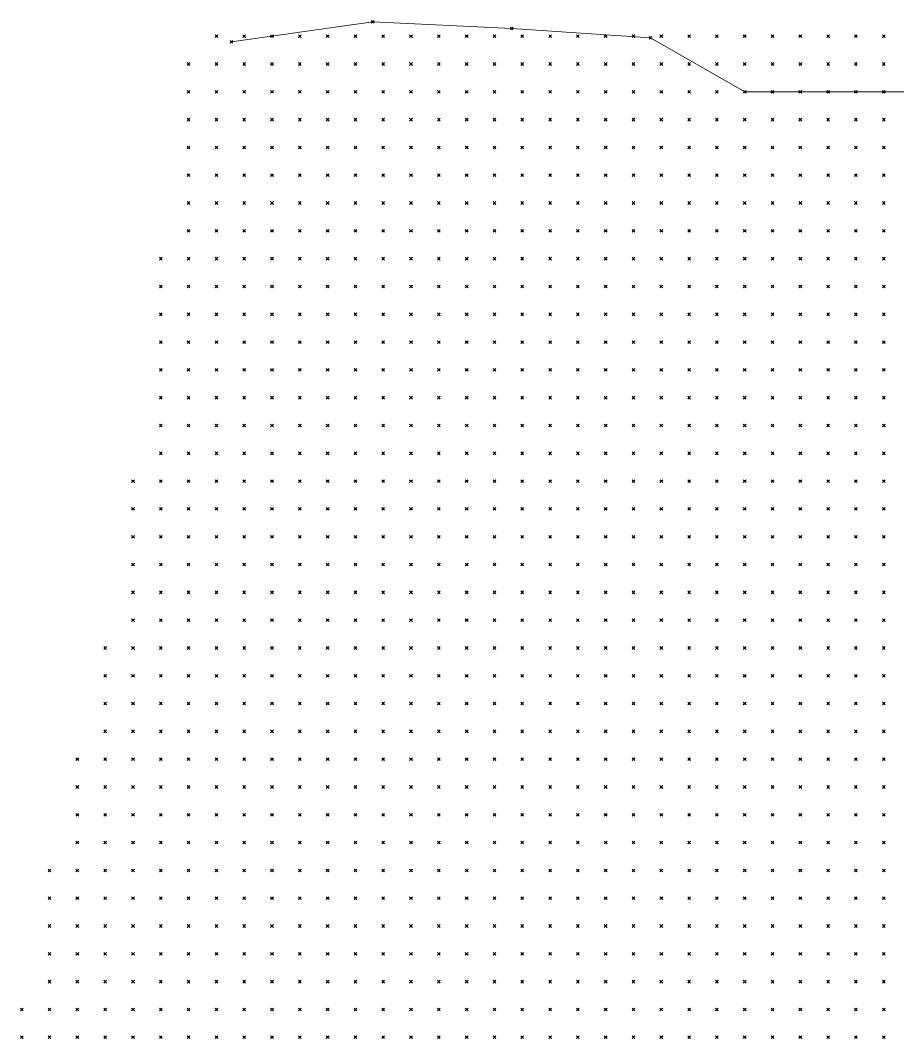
# Model space of a CAD drawing. Header units: metres. Extents: x 441556 to 446409, y 432338 to 461058.
# Drawn here: x 442382.8 to 442477.4, y 455363.3 to 455473.1 of the extents above; entities that cross this region are included whole.
import ezdxf

# ---------------------------------------------------------------- set-up
doc = ezdxf.new("R2010")
doc.units = ezdxf.units.M
doc.header["$MEASUREMENT"] = 0
doc.header["$PDMODE"] = 35
doc.header["$PDSIZE"] = 0.15
for name, color, linetype, lineweight in [('DTM-BRE-RevN_GRP_TALUZ SUS', 2, 'Continuous', 0), ('DTM-BRE-RevN_YP_RevL', 1, 'Continuous', 0), ('DTM-NOK-RevN_LIDAR_co_lidar', 91, 'Continuous', 0), ('DTM-NOK-RevN_RTK', 32, 'Continuous', 0)]:
    doc.layers.add(name, color=color, linetype=linetype, lineweight=lineweight)

msp = doc.modelspace()

# ---------------------------------------------------------------- linework, layer by layer
at = {"layer": 'DTM-BRE-RevN_GRP_TALUZ SUS'}
for p, q in [((442405.53, 455470.788, 467.391), (442420.775, 455472.947, 455.2)), ((442420.775, 455472.947, 455.2), (442435.769, 455472.226, 442.536)), ((442435.769, 455472.226, 442.536), (442450.738, 455471.218, 432.121)), ((442450.738, 455471.218, 432.121), (442460.9, 455465.388, 424.63)), ((442460.9, 455465.388, 424.63), (442484.894, 455465.388, 404.162))]:
    msp.add_line(p, q, dxfattribs=at)
at = {"layer": 'DTM-BRE-RevN_YP_RevL'}
for p, q in [((442460.9, 455465.388, 424.63), (442463.899, 455465.388, 422.1)), ((442463.899, 455465.388, 422.1), (442466.898, 455465.388, 419.592))]:
    msp.add_line(p, q, dxfattribs=at)
at = {"layer": 'DTM-NOK-RevN_LIDAR_co_lidar'}
for p in [(442403.912, 455471.387, 468.682), (442406.911, 455471.387, 465.397), (442409.911, 455471.387, 463.216), (442412.91, 455471.387, 460.814), (442415.909, 455471.387, 458.653), (442418.909, 455471.387, 456.32), (442421.908, 455471.387, 454.28), (442424.907, 455471.387, 451.815), (442427.907, 455471.387, 449.414), (442430.906, 455471.387, 446.894), (442433.905, 455471.387, 444.491), (442436.905, 455471.387, 442.141), (442439.904, 455471.387, 439.834), (442442.903, 455471.387, 437.747), (442445.903, 455471.387, 435.567), (442448.902, 455471.387, 433.218), (442451.901, 455471.387, 430.938), (442454.901, 455471.387, 428.437), (442457.9, 455471.387, 426.005), (442460.9, 455471.387, 423.294), (442463.899, 455471.387, 420.606), (442466.898, 455471.387, 417.957), (442469.898, 455471.387, 415.372), (442472.897, 455471.387, 412.655), (442475.896, 455471.387, 410.226), (442400.913, 455468.387, 470.286), (442403.912, 455468.387, 468.232), (442406.911, 455468.387, 465.618), (442409.911, 455468.387, 463.287), (442412.91, 455468.387, 461.272), (442415.909, 455468.387, 458.885), (442418.909, 455468.387, 456.536), (442421.908, 455468.387, 454.313), (442424.907, 455468.387, 452.048), (442427.907, 455468.387, 449.768), (442430.906, 455468.387, 447.324), (442433.905, 455468.387, 444.881), (442436.905, 455468.387, 442.681), (442439.904, 455468.387, 440.656), (442442.903, 455468.387, 438.431), (442445.903, 455468.387, 436.035), (442448.902, 455468.387, 433.827), (442451.901, 455468.387, 431.589), (442454.901, 455468.387, 429.054), (442457.9, 455468.387, 426.61), (442460.9, 455468.387, 424.087), (442463.899, 455468.387, 421.514), (442466.898, 455468.387, 418.954), (442469.898, 455468.387, 416.294), (442472.897, 455468.387, 413.727), (442475.896, 455468.387, 411.399), (442400.913, 455465.388, 469.809), (442403.912, 455465.388, 467.565), (442406.911, 455465.388, 465.269), (442409.911, 455465.388, 462.852), (442412.91, 455465.388, 460.827), (442415.909, 455465.388, 458.62), (442418.909, 455465.388, 456.262), (442421.908, 455465.388, 454.153), (442424.907, 455465.388, 451.971), (442427.907, 455465.388, 449.766), (442430.906, 455465.388, 447.557), (442433.905, 455465.388, 445.162), (442436.905, 455465.388, 442.994), (442439.904, 455465.388, 441), (442442.903, 455465.388, 438.762), (442445.903, 455465.388, 436.338), (442448.902, 455465.388, 433.989), (442451.901, 455465.388, 431.735), (442454.901, 455465.388, 429.444), (442457.9, 455465.388, 427.041), (442460.9, 455465.388, 424.63), (442463.899, 455465.388, 422.1), (442466.898, 455465.388, 419.592), (442469.898, 455465.388, 416.918), (442472.897, 455465.388, 414.507), (442475.896, 455465.388, 412.048), (442400.913, 455462.389, 469.019), (442403.912, 455462.389, 466.805), (442406.911, 455462.389, 464.546), (442409.911, 455462.389, 462.244), (442412.91, 455462.389, 460.004), (442415.909, 455462.389, 458.088), (442418.909, 455462.389, 455.669), (442421.908, 455462.389, 453.681), (442424.907, 455462.389, 451.436), (442427.907, 455462.389, 449.431), (442430.906, 455462.389, 447.237), (442433.905, 455462.389, 444.937), (442436.905, 455462.389, 442.76), (442439.904, 455462.389, 440.781), (442442.903, 455462.389, 438.763), (442445.903, 455462.389, 436.239), (442448.902, 455462.389, 433.637), (442451.901, 455462.389, 431.575), (442454.901, 455462.389, 429.388), (442457.9, 455462.389, 427.058), (442460.9, 455462.389, 424.709), (442463.899, 455462.389, 422.297), (442466.898, 455462.389, 419.943), (442469.898, 455462.389, 417.324), (442472.897, 455462.389, 414.831), (442475.896, 455462.389, 412.393), (442400.913, 455459.389, 468.233), (442403.912, 455459.389, 466.102), (442406.911, 455459.389, 463.702), (442409.911, 455459.389, 461.645), (442412.91, 455459.389, 459.388), (442415.909, 455459.389, 457.339), (442418.909, 455459.389, 455.133), (442421.908, 455459.389, 453.099), (442424.907, 455459.389, 451.029), (442427.907, 455459.389, 448.911), (442430.906, 455459.389, 446.728), (442433.905, 455459.389, 444.701), (442436.905, 455459.389, 442.514), (442439.904, 455459.389, 440.339), (442442.903, 455459.389, 438.376), (442445.903, 455459.389, 435.918), (442448.902, 455459.389, 433.109), (442451.901, 455459.389, 430.962), (442454.901, 455459.389, 428.998), (442457.9, 455459.389, 426.753), (442460.9, 455459.389, 424.43), (442463.899, 455459.389, 422.171), (442466.898, 455459.389, 419.861), (442469.898, 455459.389, 417.418), (442472.897, 455459.389, 414.74), (442475.896, 455459.389, 412.442), (442400.913, 455456.39, 467.128), (442403.912, 455456.39, 465.06), (442406.911, 455456.39, 462.762), (442409.911, 455456.39, 460.812), (442412.91, 455456.39, 458.582), (442415.909, 455456.39, 456.679), (442418.909, 455456.39, 454.617), (442421.908, 455456.39, 452.542), (442424.907, 455456.39, 450.477), (442427.907, 455456.39, 448.349), (442430.906, 455456.39, 446.227), (442433.905, 455456.39, 444.18), (442436.905, 455456.39, 441.966), (442439.904, 455456.39, 439.685), (442442.903, 455456.39, 437.573), (442445.903, 455456.39, 435.451), (442448.902, 455456.39, 432.978), (442451.901, 455456.39, 430.471), (442454.901, 455456.39, 428.5), (442457.9, 455456.39, 426.414), (442460.9, 455456.39, 424.111), (442463.899, 455456.39, 421.909), (442466.898, 455456.39, 419.481), (442469.898, 455456.39, 417.055), (442472.897, 455456.39, 414.608), (442475.896, 455456.39, 412.121), (442400.913, 455453.391, 466.251), (442403.912, 455453.391, 464.025), (442406.911, 455453.391, 461.795), (442409.911, 455453.391, 459.79), (442412.91, 455453.391, 457.766), (442415.909, 455453.391, 455.944), (442418.909, 455453.391, 453.57), (442421.908, 455453.391, 451.615), (442424.907, 455453.391, 449.683), (442427.907, 455453.391, 447.644), (442430.906, 455453.391, 445.467), (442433.905, 455453.391, 443.486), (442436.905, 455453.391, 441.299), (442439.904, 455453.391, 439.081), (442442.903, 455453.391, 436.962), (442445.903, 455453.391, 434.615), (442448.902, 455453.391, 432.228), (442451.901, 455453.391, 430.172), (442454.901, 455453.391, 428.233), (442457.9, 455453.391, 425.993), (442460.9, 455453.391, 423.716), (442463.899, 455453.391, 421.448), (442466.898, 455453.391, 419.146), (442469.898, 455453.391, 416.88), (442472.897, 455453.391, 414.523), (442475.896, 455453.391, 411.933), (442400.913, 455450.391, 465.888), (442403.912, 455450.391, 463.375), (442406.911, 455450.391, 461.034), (442409.911, 455450.391, 458.94), (442412.91, 455450.391, 456.903), (442415.909, 455450.391, 454.826), (442418.909, 455450.391, 452.619), (442421.908, 455450.391, 450.708), (442424.907, 455450.391, 449.014), (442427.907, 455450.391, 446.828), (442430.906, 455450.391, 444.651), (442433.905, 455450.391, 442.658), (442436.905, 455450.391, 440.789), (442439.904, 455450.391, 438.52), (442442.903, 455450.391, 436.264), (442445.903, 455450.391, 433.695), (442448.902, 455450.391, 430.863), (442451.901, 455450.391, 429.311), (442454.901, 455450.391, 427.868), (442457.9, 455450.391, 425.669), (442460.9, 455450.391, 423.233), (442463.899, 455450.391, 420.552), (442466.898, 455450.391, 418.182), (442469.898, 455450.391, 416.263), (442472.897, 455450.391, 414.211), (442475.896, 455450.391, 411.791), (442397.913, 455447.392, 467.169), (442400.913, 455447.392, 464.902), (442403.912, 455447.392, 462.848), (442406.911, 455447.392, 460.397), (442409.911, 455447.392, 458.296), (442412.91, 455447.392, 456.046), (442415.909, 455447.392, 454.104), (442418.909, 455447.392, 451.866), (442421.908, 455447.392, 449.674), (442424.907, 455447.392, 447.687), (442427.907, 455447.392, 445.611), (442430.906, 455447.392, 443.416), (442433.905, 455447.392, 441.661), (442436.905, 455447.392, 439.783), (442439.904, 455447.392, 437.538), (442442.903, 455447.392, 435.668), (442445.903, 455447.392, 433.312), (442448.902, 455447.392, 430.56), (442451.901, 455447.392, 428.996), (442454.901, 455447.392, 427.126), (442457.9, 455447.392, 424.923), (442460.9, 455447.392, 422.525), (442463.899, 455447.392, 420.067), (442466.898, 455447.392, 417.767), (442469.898, 455447.392, 415.765), (442472.897, 455447.392, 413.655), (442475.896, 455447.392, 411.401), (442397.913, 455444.393, 466.332), (442400.913, 455444.393, 464.313), (442403.912, 455444.393, 461.972), (442406.911, 455444.393, 459.696), (442409.911, 455444.393, 457.375), (442412.91, 455444.393, 455.341), (442415.909, 455444.393, 453.056), (442418.909, 455444.393, 451.089), (442421.908, 455444.393, 449.243), (442424.907, 455444.393, 446.914), (442427.907, 455444.393, 444.651), (442430.906, 455444.393, 442.272), (442433.905, 455444.393, 440.159), (442436.905, 455444.393, 438.147), (442439.904, 455444.393, 436.233), (442442.903, 455444.393, 434.552), (442445.903, 455444.393, 432.69), (442448.902, 455444.393, 430.513), (442451.901, 455444.393, 428.62), (442454.901, 455444.393, 426.78), (442457.9, 455444.393, 424.185), (442460.9, 455444.393, 422.134), (442463.899, 455444.393, 419.838), (442466.898, 455444.393, 417.543), (442469.898, 455444.393, 415.218), (442472.897, 455444.393, 412.963), (442475.896, 455444.393, 410.718), (442397.913, 455441.393, 464.927), (442400.913, 455441.393, 463.015), (442403.912, 455441.393, 460.802), (442406.911, 455441.393, 458.475), (442409.911, 455441.393, 456.212), (442412.91, 455441.393, 454.161), (442415.909, 455441.393, 452.059), (442418.909, 455441.393, 450.045), (442421.908, 455441.393, 448.162), (442424.907, 455441.393, 446.148), (442427.907, 455441.393, 443.946), (442430.906, 455441.393, 441.711), (442433.905, 455441.393, 439.678), (442436.905, 455441.393, 437.604), (442439.904, 455441.393, 435.403), (442442.903, 455441.393, 433.278), (442445.903, 455441.393, 431.18), (442448.902, 455441.393, 428.823), (442451.901, 455441.393, 426.549), (442454.901, 455441.393, 424.899), (442457.9, 455441.393, 423.112), (442460.9, 455441.393, 421.19), (442463.899, 455441.393, 418.975), (442466.898, 455441.393, 416.976), (442469.898, 455441.393, 414.651), (442472.897, 455441.393, 412.447), (442475.896, 455441.393, 409.95), (442397.913, 455438.394, 464.014), (442400.913, 455438.394, 461.621), (442403.912, 455438.394, 459.573), (442406.911, 455438.394, 457.545), (442409.911, 455438.394, 455.245), (442412.91, 455438.394, 453.073), (442415.909, 455438.394, 450.649), (442418.909, 455438.394, 448.542), (442421.908, 455438.394, 446.577), (442424.907, 455438.394, 444.507), (442427.907, 455438.394, 442.609), (442430.906, 455438.394, 440.698), (442433.905, 455438.394, 438.753), (442436.905, 455438.394, 436.877), (442439.904, 455438.394, 434.948), (442442.903, 455438.394, 432.614), (442445.903, 455438.394, 430.453), (442448.902, 455438.394, 428.268), (442451.901, 455438.394, 425.466), (442454.901, 455438.394, 423.572), (442457.9, 455438.394, 421.831), (442460.9, 455438.394, 420.022), (442463.899, 455438.394, 418.074), (442466.898, 455438.394, 415.898), (442469.898, 455438.394, 413.94), (442472.897, 455438.394, 411.686), (442475.896, 455438.394, 409.363), (442397.913, 455435.395, 462.831), (442400.913, 455435.395, 460.76), (442403.912, 455435.395, 458.659), (442406.911, 455435.395, 456.971), (442409.911, 455435.395, 454.422), (442412.91, 455435.395, 452.133), (442415.909, 455435.395, 450.109), (442418.909, 455435.395, 447.459), (442421.908, 455435.395, 445.408), (442424.907, 455435.395, 443.138), (442427.907, 455435.395, 441.102), (442430.906, 455435.395, 439.317), (442433.905, 455435.395, 437.401), (442436.905, 455435.395, 435.739), (442439.904, 455435.395, 433.716), (442442.903, 455435.395, 431.367), (442445.903, 455435.395, 429.338), (442448.902, 455435.395, 426.915), (442451.901, 455435.395, 424.148), (442454.901, 455435.395, 422.303), (442457.9, 455435.395, 420.643), (442460.9, 455435.395, 419.262), (442463.899, 455435.395, 417.651), (442466.898, 455435.395, 415.219), (442469.898, 455435.395, 412.909), (442472.897, 455435.395, 410.542), (442475.896, 455435.395, 408.264), (442397.913, 455432.395, 462.292), (442400.913, 455432.395, 460.117), (442403.912, 455432.395, 457.784), (442406.911, 455432.395, 455.767), (442409.911, 455432.395, 453.603), (442412.91, 455432.395, 451.618), (442415.909, 455432.395, 449.245), (442418.909, 455432.395, 447.035), (442421.908, 455432.395, 444.556), (442424.907, 455432.395, 442.254), (442427.907, 455432.395, 440.09), (442430.906, 455432.395, 437.938), (442433.905, 455432.395, 435.756), (442436.905, 455432.395, 434.048), (442439.904, 455432.395, 433.335), (442442.903, 455432.395, 431.03), (442445.903, 455432.395, 427.498), (442448.902, 455432.395, 425.106), (442451.901, 455432.395, 422.755), (442454.901, 455432.395, 421.067), (442457.9, 455432.395, 419.494), (442460.9, 455432.395, 418.138), (442463.899, 455432.395, 416.754), (442466.898, 455432.395, 414.582), (442469.898, 455432.395, 412.414), (442472.897, 455432.395, 409.954), (442475.896, 455432.395, 407.594), (442397.913, 455429.396, 461.993), (442400.913, 455429.396, 459.618), (442403.912, 455429.396, 457.31), (442406.911, 455429.396, 455.134), (442409.911, 455429.396, 452.925), (442412.91, 455429.396, 450.945), (442415.909, 455429.396, 448.656), (442418.909, 455429.396, 446.358), (442421.908, 455429.396, 444.237), (442424.907, 455429.396, 442.179), (442427.907, 455429.396, 440.11), (442430.906, 455429.396, 437.795), (442433.905, 455429.396, 435.172), (442436.905, 455429.396, 432.822), (442439.904, 455429.396, 430.617), (442442.903, 455429.396, 428.877), (442445.903, 455429.396, 426.182), (442448.902, 455429.396, 422.952), (442451.901, 455429.396, 421.769), (442454.901, 455429.396, 420.175), (442457.9, 455429.396, 418.649), (442460.9, 455429.396, 416.998), (442463.899, 455429.396, 415.506), (442466.898, 455429.396, 413.65), (442469.898, 455429.396, 411.589), (442472.897, 455429.396, 409.497), (442475.896, 455429.396, 407.12), (442397.913, 455426.397, 461.414), (442400.913, 455426.397, 459.091), (442403.912, 455426.397, 456.857), (442406.911, 455426.397, 454.132), (442409.911, 455426.397, 452.244), (442412.91, 455426.397, 450.134), (442415.909, 455426.397, 447.853), (442418.909, 455426.397, 445.642), (442421.908, 455426.397, 443.508), (442424.907, 455426.397, 441.321), (442427.907, 455426.397, 439.455), (442430.906, 455426.397, 436.977), (442433.905, 455426.397, 434.375), (442436.905, 455426.397, 432.332), (442439.904, 455426.397, 429.981), (442442.903, 455426.397, 427.159), (442445.903, 455426.397, 424.468), (442448.902, 455426.397, 422.238), (442451.901, 455426.397, 420.663), (442454.901, 455426.397, 419.299), (442457.9, 455426.397, 417.976), (442460.9, 455426.397, 416.155), (442463.899, 455426.397, 414.362), (442466.898, 455426.397, 412.537), (442469.898, 455426.397, 410.78), (442472.897, 455426.397, 408.778), (442475.896, 455426.397, 406.554), (442394.914, 455423.397, 463.117), (442397.913, 455423.397, 460.634), (442400.913, 455423.397, 458.499), (442403.912, 455423.397, 456.285), (442406.911, 455423.397, 453.782), (442409.911, 455423.397, 451.629), (442412.91, 455423.397, 449.418), (442415.909, 455423.397, 446.719), (442418.909, 455423.397, 444.463), (442421.908, 455423.397, 442.256), (442424.907, 455423.397, 440.394), (442427.907, 455423.397, 438.331), (442430.906, 455423.397, 435.539), (442433.905, 455423.397, 433.2), (442436.905, 455423.397, 431.23), (442439.904, 455423.397, 428.678), (442442.903, 455423.397, 426.108), (442445.903, 455423.397, 423.838), (442448.902, 455423.397, 421.266), (442451.901, 455423.397, 419.02), (442454.901, 455423.397, 417.911), (442457.9, 455423.397, 417.155), (442460.9, 455423.397, 415.608), (442463.899, 455423.397, 413.671), (442466.898, 455423.397, 411.526), (442469.898, 455423.397, 409.365), (442472.897, 455423.397, 407.507), (442475.896, 455423.397, 405.858), (442394.914, 455420.398, 462.6), (442397.913, 455420.398, 460.13), (442400.913, 455420.398, 457.714), (442403.912, 455420.398, 455.47), (442406.911, 455420.398, 453.104), (442409.911, 455420.398, 450.669), (442412.91, 455420.398, 448.65), (442415.909, 455420.398, 446.141), (442418.909, 455420.398, 443.744), (442421.908, 455420.398, 441.282), (442424.907, 455420.398, 439.241), (442427.907, 455420.398, 437.094), (442430.906, 455420.398, 434.573), (442433.905, 455420.398, 432.407), (442436.905, 455420.398, 430.622), (442439.904, 455420.398, 428.057), (442442.903, 455420.398, 425.46), (442445.903, 455420.398, 423.327), (442448.902, 455420.398, 420.522), (442451.901, 455420.398, 417.725), (442454.901, 455420.398, 416.27), (442457.9, 455420.398, 415.666), (442460.9, 455420.398, 414.632), (442463.899, 455420.398, 412.624), (442466.898, 455420.398, 410.596), (442469.898, 455420.398, 408.534), (442472.897, 455420.398, 406.325), (442475.896, 455420.398, 404.544), (442394.914, 455417.399, 461.814), (442397.913, 455417.399, 459.589), (442400.913, 455417.399, 457.106), (442403.912, 455417.399, 454.844), (442406.911, 455417.399, 452.306), (442409.911, 455417.399, 449.905), (442412.91, 455417.399, 447.787), (442415.909, 455417.399, 445.364), (442418.909, 455417.399, 443.015), (442421.908, 455417.399, 440.576), (442424.907, 455417.399, 438.177), (442427.907, 455417.399, 435.933), (442430.906, 455417.399, 433.445), (442433.905, 455417.399, 431.243), (442436.905, 455417.399, 429.371), (442439.904, 455417.399, 426.922), (442442.903, 455417.399, 424.044), (442445.903, 455417.399, 421.518), (442448.902, 455417.399, 419.226), (442451.901, 455417.399, 416.84), (442454.901, 455417.399, 414.794), (442457.9, 455417.399, 413.787), (442460.9, 455417.399, 413.071), (442463.899, 455417.399, 411.348), (442466.898, 455417.399, 409.52), (442469.898, 455417.399, 407.818), (442472.897, 455417.399, 405.617), (442475.896, 455417.399, 403.672), (442394.914, 455414.399, 460.935), (442397.913, 455414.399, 458.73), (442400.913, 455414.399, 456.341), (442403.912, 455414.399, 454.019), (442406.911, 455414.399, 451.636), (442409.911, 455414.399, 449.225), (442412.91, 455414.399, 446.914), (442415.909, 455414.399, 444.425), (442418.909, 455414.399, 442.157), (442421.908, 455414.399, 439.894), (442424.907, 455414.399, 437.515), (442427.907, 455414.399, 435.11), (442430.906, 455414.399, 432.82), (442433.905, 455414.399, 430.292), (442436.905, 455414.399, 428.154), (442439.904, 455414.399, 426.069), (442442.903, 455414.399, 422.896), (442445.903, 455414.399, 419.684), (442448.902, 455414.399, 417.663), (442451.901, 455414.399, 415.751), (442454.901, 455414.399, 413.582), (442457.9, 455414.399, 411.855), (442460.9, 455414.399, 410.992), (442463.899, 455414.399, 409.89), (442466.898, 455414.399, 408.295), (442469.898, 455414.399, 406.747), (442472.897, 455414.399, 404.642), (442475.896, 455414.399, 402.762), (442394.914, 455411.4, 459.967), (442397.913, 455411.4, 457.785), (442400.913, 455411.4, 455.496), (442403.912, 455411.4, 453.155), (442406.911, 455411.4, 450.962), (442409.911, 455411.4, 448.349), (442412.91, 455411.4, 445.987), (442415.909, 455411.4, 443.732), (442418.909, 455411.4, 441.335), (442421.908, 455411.4, 439.038), (442424.907, 455411.4, 436.723), (442427.907, 455411.4, 434.318), (442430.906, 455411.4, 432.153), (442433.905, 455411.4, 429.58), (442436.905, 455411.4, 427.087), (442439.904, 455411.4, 425.028), (442442.903, 455411.4, 422.094), (442445.903, 455411.4, 418.844), (442448.902, 455411.4, 416.619), (442451.901, 455411.4, 414.601), (442454.901, 455411.4, 412.547), (442457.9, 455411.4, 410.173), (442460.9, 455411.4, 408.7), (442463.899, 455411.4, 407.929), (442466.898, 455411.4, 406.765), (442469.898, 455411.4, 405.317), (442472.897, 455411.4, 403.537), (442475.896, 455411.4, 401.626), (442394.914, 455408.401, 458.999), (442397.913, 455408.401, 456.853), (442400.913, 455408.401, 454.498), (442403.912, 455408.401, 452.275), (442406.911, 455408.401, 450.124), (442409.911, 455408.401, 447.434), (442412.91, 455408.401, 445.194), (442415.909, 455408.401, 443.024), (442418.909, 455408.401, 440.577), (442421.908, 455408.401, 438.376), (442424.907, 455408.401, 436.048), (442427.907, 455408.401, 433.495), (442430.906, 455408.401, 431.141), (442433.905, 455408.401, 428.88), (442436.905, 455408.401, 426.226), (442439.904, 455408.401, 424.027), (442442.903, 455408.401, 421.507), (442445.903, 455408.401, 418.429), (442448.902, 455408.401, 415.926), (442451.901, 455408.401, 413.665), (442454.901, 455408.401, 411.67), (442457.9, 455408.401, 409.22), (442460.9, 455408.401, 406.921), (442463.899, 455408.401, 405.754), (442466.898, 455408.401, 404.849), (442469.898, 455408.401, 403.407), (442472.897, 455408.401, 401.988), (442475.896, 455408.401, 400.246), (442391.915, 455405.401, 460.237), (442394.914, 455405.401, 458.037), (442397.913, 455405.401, 455.808), (442400.913, 455405.401, 453.462), (442403.912, 455405.401, 451.355), (442406.911, 455405.401, 449.246), (442409.911, 455405.401, 446.505), (442412.91, 455405.401, 444.342), (442415.909, 455405.401, 442.28), (442418.909, 455405.401, 439.868), (442421.908, 455405.401, 437.734), (442424.907, 455405.401, 435.746), (442427.907, 455405.401, 432.911), (442430.906, 455405.401, 430.253), (442433.905, 455405.401, 428.323), (442436.905, 455405.401, 425.601), (442439.904, 455405.401, 422.917), (442442.903, 455405.401, 420.575), (442445.903, 455405.401, 417.917), (442448.902, 455405.401, 415.44), (442451.901, 455405.401, 413.198), (442454.901, 455405.401, 411.09), (442457.9, 455405.401, 408.795), (442460.9, 455405.401, 406.145), (442463.899, 455405.401, 404.034), (442466.898, 455405.401, 402.497), (442469.898, 455405.401, 400.954), (442472.897, 455405.401, 399.68), (442475.896, 455405.401, 398.408), (442391.915, 455402.402, 459.18), (442394.914, 455402.402, 456.874), (442397.913, 455402.402, 454.654), (442400.913, 455402.402, 452.494), (442403.912, 455402.402, 450.313), (442406.911, 455402.402, 448.324), (442409.911, 455402.402, 445.8), (442412.91, 455402.402, 443.414), (442415.909, 455402.402, 441.511), (442418.909, 455402.402, 439.192), (442421.908, 455402.402, 437.001), (442424.907, 455402.402, 435.335), (442427.907, 455402.402, 432.337), (442430.906, 455402.402, 429.738), (442433.905, 455402.402, 427.859), (442436.905, 455402.402, 425.279), (442439.904, 455402.402, 422.068), (442442.903, 455402.402, 419.406), (442445.903, 455402.402, 417.21), (442448.902, 455402.402, 414.886), (442451.901, 455402.402, 412.649), (442454.901, 455402.402, 410.487), (442457.9, 455402.402, 408.317), (442460.9, 455402.402, 405.98), (442463.899, 455402.402, 403.475), (442466.898, 455402.402, 401.046), (442469.898, 455402.402, 398.959), (442472.897, 455402.402, 397.25), (442475.896, 455402.402, 396.136), (442391.915, 455399.403, 457.89), (442394.914, 455399.403, 455.663), (442397.913, 455399.403, 453.558), (442400.913, 455399.403, 451.531), (442403.912, 455399.403, 449.14), (442406.911, 455399.403, 447.095), (442409.911, 455399.403, 444.921), (442412.91, 455399.403, 442.672), (442415.909, 455399.403, 440.677), (442418.909, 455399.403, 438.532), (442421.908, 455399.403, 436.324), (442424.907, 455399.403, 434.514), (442427.907, 455399.403, 431.43), (442430.906, 455399.403, 429.143), (442433.905, 455399.403, 427.176), (442436.905, 455399.403, 424.66), (442439.904, 455399.403, 421.412), (442442.903, 455399.403, 418.491), (442445.903, 455399.403, 416.332), (442448.902, 455399.403, 414.069), (442451.901, 455399.403, 411.777), (442454.901, 455399.403, 409.724), (442457.9, 455399.403, 407.7), (442460.9, 455399.403, 405.593), (442463.899, 455399.403, 403.48), (442466.898, 455399.403, 401.003), (442469.898, 455399.403, 398.322), (442472.897, 455399.403, 395.716), (442475.896, 455399.403, 393.921), (442391.915, 455396.403, 456.838), (442394.914, 455396.403, 454.581), (442397.913, 455396.403, 452.429), (442400.913, 455396.403, 450.356), (442403.912, 455396.403, 448.029), (442406.911, 455396.403, 445.771), (442409.911, 455396.403, 443.646), (442412.91, 455396.403, 441.842), (442415.909, 455396.403, 439.82), (442418.909, 455396.403, 437.861), (442421.908, 455396.403, 435.6), (442424.907, 455396.403, 433.529), (442427.907, 455396.403, 430.617), (442430.906, 455396.403, 428.372), (442433.905, 455396.403, 426.236), (442436.905, 455396.403, 423.589), (442439.904, 455396.403, 420.7), (442442.903, 455396.403, 418.052), (442445.903, 455396.403, 415.786), (442448.902, 455396.403, 413.567), (442451.901, 455396.403, 411.292), (442454.901, 455396.403, 409.214), (442457.9, 455396.403, 407.162), (442460.9, 455396.403, 404.955), (442463.899, 455396.403, 402.988), (442466.898, 455396.403, 400.802), (442469.898, 455396.403, 398.211), (442472.897, 455396.403, 395.304), (442475.896, 455396.403, 392.479), (442388.915, 455393.404, 458.011), (442391.915, 455393.404, 455.793), (442394.914, 455393.404, 453.492), (442397.913, 455393.404, 451.264), (442400.913, 455393.404, 449.014), (442403.912, 455393.404, 447.001), (442406.911, 455393.404, 444.797), (442409.911, 455393.404, 442.717), (442412.91, 455393.404, 440.703), (442415.909, 455393.404, 438.745), (442418.909, 455393.404, 436.989), (442421.908, 455393.404, 434.815), (442424.907, 455393.404, 432.551), (442427.907, 455393.404, 430.106), (442430.906, 455393.404, 427.908), (442433.905, 455393.404, 425.464), (442436.905, 455393.404, 423.138), (442439.904, 455393.404, 420.865), (442442.903, 455393.404, 418.263), (442445.903, 455393.404, 415.788), (442448.902, 455393.404, 413.591), (442451.901, 455393.404, 411.309), (442454.901, 455393.404, 409.151), (442457.9, 455393.404, 406.937), (442460.9, 455393.404, 404.637), (442463.899, 455393.404, 402.389), (442466.898, 455393.404, 400.098), (442469.898, 455393.404, 397.705), (442472.897, 455393.404, 395.12), (442475.896, 455393.404, 392.133), (442388.915, 455390.405, 457.09), (442391.915, 455390.405, 454.759), (442394.914, 455390.405, 452.546), (442397.913, 455390.405, 450.403), (442400.913, 455390.405, 448.111), (442403.912, 455390.405, 446.053), (442406.911, 455390.405, 443.865), (442409.911, 455390.405, 441.635), (442412.91, 455390.405, 439.608), (442415.909, 455390.405, 437.669), (442418.909, 455390.405, 435.729), (442421.908, 455390.405, 433.774), (442424.907, 455390.405, 431.524), (442427.907, 455390.405, 429.33), (442430.906, 455390.405, 427.35), (442433.905, 455390.405, 425.009), (442436.905, 455390.405, 422.873), (442439.904, 455390.405, 420.71), (442442.903, 455390.405, 418.121), (442445.903, 455390.405, 415.66), (442448.902, 455390.405, 413.555), (442451.901, 455390.405, 411.49), (442454.901, 455390.405, 409.337), (442457.9, 455390.405, 406.954), (442460.9, 455390.405, 404.442), (442463.899, 455390.405, 401.928), (442466.898, 455390.405, 399.583), (442469.898, 455390.405, 397.172), (442472.897, 455390.405, 394.53), (442475.896, 455390.405, 392.159), (442388.915, 455387.405, 456.319), (442391.915, 455387.405, 453.992), (442394.914, 455387.405, 451.686), (442397.913, 455387.405, 449.39), (442400.913, 455387.405, 447.126), (442403.912, 455387.405, 445.084), (442406.911, 455387.405, 442.655), (442409.911, 455387.405, 440.517), (442412.91, 455387.405, 438.667), (442415.909, 455387.405, 436.728), (442418.909, 455387.405, 434.416), (442421.908, 455387.405, 432.566), (442424.907, 455387.405, 430.53), (442427.907, 455387.405, 428.556), (442430.906, 455387.405, 426.533), (442433.905, 455387.405, 424.269), (442436.905, 455387.405, 422.3), (442439.904, 455387.405, 419.971), (442442.903, 455387.405, 417.436), (442445.903, 455387.405, 415.317), (442448.902, 455387.405, 413.302), (442451.901, 455387.405, 411.28), (442454.901, 455387.405, 408.963), (442457.9, 455387.405, 406.459), (442460.9, 455387.405, 404.09), (442463.899, 455387.405, 401.547), (442466.898, 455387.405, 399.202), (442469.898, 455387.405, 396.619), (442472.897, 455387.405, 394.047), (442475.896, 455387.405, 391.577), (442388.915, 455384.406, 455.504), (442391.915, 455384.406, 453.293), (442394.914, 455384.406, 450.874), (442397.913, 455384.406, 448.51), (442400.913, 455384.406, 446.384), (442403.912, 455384.406, 443.992), (442406.911, 455384.406, 441.338), (442409.911, 455384.406, 439.316), (442412.91, 455384.406, 437.847), (442415.909, 455384.406, 435.344), (442418.909, 455384.406, 433.49), (442421.908, 455384.406, 431.554), (442424.907, 455384.406, 429.558), (442427.907, 455384.406, 427.507), (442430.906, 455384.406, 425.395), (442433.905, 455384.406, 423.383), (442436.905, 455384.406, 420.968), (442439.904, 455384.406, 418.839), (442442.903, 455384.406, 416.734), (442445.903, 455384.406, 414.564), (442448.902, 455384.406, 412.862), (442451.901, 455384.406, 410.804), (442454.901, 455384.406, 408.427), (442457.9, 455384.406, 405.923), (442460.9, 455384.406, 403.615), (442463.899, 455384.406, 401.219), (442466.898, 455384.406, 398.87), (442469.898, 455384.406, 396.266), (442472.897, 455384.406, 393.774), (442475.896, 455384.406, 391.237), (442385.916, 455381.407, 456.934), (442388.915, 455381.407, 454.676), (442391.915, 455381.407, 452.563), (442394.914, 455381.407, 450.192), (442397.913, 455381.407, 447.904), (442400.913, 455381.407, 445.277), (442403.912, 455381.407, 442.718), (442406.911, 455381.407, 440.761), (442409.911, 455381.407, 438.768), (442412.91, 455381.407, 436.372), (442415.909, 455381.407, 434.482), (442418.909, 455381.407, 432.542), (442421.908, 455381.407, 430.408), (442424.907, 455381.407, 428.515), (442427.907, 455381.407, 426.226), (442430.906, 455381.407, 424.182), (442433.905, 455381.407, 422.232), (442436.905, 455381.407, 420.002), (442439.904, 455381.407, 417.908), (442442.903, 455381.407, 415.963), (442445.903, 455381.407, 414.024), (442448.902, 455381.407, 412.153), (442451.901, 455381.407, 410.084), (442454.901, 455381.407, 407.826), (442457.9, 455381.407, 405.503), (442460.9, 455381.407, 403.28), (442463.899, 455381.407, 400.884), (442466.898, 455381.407, 398.499), (442469.898, 455381.407, 396.145), (442472.897, 455381.407, 393.462), (442475.896, 455381.407, 391.102), (442385.916, 455378.407, 455.663), (442388.915, 455378.407, 453.398), (442391.915, 455378.407, 451.35), (442394.914, 455378.407, 449.12), (442397.913, 455378.407, 446.834), (442400.913, 455378.407, 444.63), (442403.912, 455378.407, 442.25), (442406.911, 455378.407, 439.943), (442409.911, 455378.407, 437.836), (442412.91, 455378.407, 435.826), (442415.909, 455378.407, 433.593), (442418.909, 455378.407, 431.38), (442421.908, 455378.407, 429.267), (442424.907, 455378.407, 427.435), (442427.907, 455378.407, 425.447), (442430.906, 455378.407, 423.201), (442433.905, 455378.407, 421.065), (442436.905, 455378.407, 419), (442439.904, 455378.407, 417.053), (442442.903, 455378.407, 415.085), (442445.903, 455378.407, 412.921), (442448.902, 455378.407, 410.915), (442451.901, 455378.407, 409.114), (442454.901, 455378.407, 407.075), (442457.9, 455378.407, 404.978), (442460.9, 455378.407, 402.764), (442463.899, 455378.407, 400.382), (442466.898, 455378.407, 398.068), (442469.898, 455378.407, 395.596), (442472.897, 455378.407, 393.22), (442475.896, 455378.407, 390.841), (442385.916, 455375.408, 454.889), (442388.915, 455375.408, 452.563), (442391.915, 455375.408, 450.15), (442394.914, 455375.408, 448.101), (442397.913, 455375.408, 445.853), (442400.913, 455375.408, 443.608), (442403.912, 455375.408, 441.535), (442406.911, 455375.408, 439.19), (442409.911, 455375.408, 437.214), (442412.91, 455375.408, 435.207), (442415.909, 455375.408, 432.994), (442418.909, 455375.408, 430.874), (442421.908, 455375.408, 428.368), (442424.907, 455375.408, 426.424), (442427.907, 455375.408, 424.535), (442430.906, 455375.408, 422.481), (442433.905, 455375.408, 420.148), (442436.905, 455375.408, 417.967), (442439.904, 455375.408, 415.966), (442442.903, 455375.408, 414.05), (442445.903, 455375.408, 412.197), (442448.902, 455375.408, 410.264), (442451.901, 455375.408, 408.22), (442454.901, 455375.408, 406.121), (442457.9, 455375.408, 404.142), (442460.9, 455375.408, 401.925), (442463.899, 455375.408, 399.882), (442466.898, 455375.408, 397.53), (442469.898, 455375.408, 395.13), (442472.897, 455375.408, 392.857), (442475.896, 455375.408, 390.415), (442385.916, 455372.408, 453.713), (442388.915, 455372.408, 451.799), (442391.915, 455372.408, 449.442), (442394.914, 455372.408, 447.04), (442397.913, 455372.408, 445.008), (442400.913, 455372.408, 442.971), (442403.912, 455372.408, 440.825), (442406.911, 455372.408, 438.207), (442409.911, 455372.408, 436.233), (442412.91, 455372.408, 434.186), (442415.909, 455372.408, 432.004), (442418.909, 455372.408, 429.742), (442421.908, 455372.408, 427.222), (442424.907, 455372.408, 425.606), (442427.907, 455372.408, 424.029), (442430.906, 455372.408, 421.595), (442433.905, 455372.408, 419.078), (442436.905, 455372.408, 416.779), (442439.904, 455372.408, 414.8), (442442.903, 455372.408, 413.006), (442445.903, 455372.408, 411.138), (442448.902, 455372.408, 409.264), (442451.901, 455372.408, 407.392), (442454.901, 455372.408, 405.44), (442457.9, 455372.408, 403.354), (442460.9, 455372.408, 401.209), (442463.899, 455372.408, 398.91), (442466.898, 455372.408, 396.587), (442469.898, 455372.408, 394.441), (442472.897, 455372.408, 391.934), (442475.896, 455372.408, 389.522), (442385.916, 455369.409, 452.308), (442388.915, 455369.409, 450.27), (442391.915, 455369.409, 448.453), (442394.914, 455369.409, 446.319), (442397.913, 455369.409, 444.327), (442400.913, 455369.409, 441.961), (442403.912, 455369.409, 439.083), (442406.911, 455369.409, 437.234), (442409.911, 455369.409, 435.223), (442412.91, 455369.409, 433.049), (442415.909, 455369.409, 430.943), (442418.909, 455369.409, 428.551), (442421.908, 455369.409, 426.385), (442424.907, 455369.409, 424.619), (442427.907, 455369.409, 422.462), (442430.906, 455369.409, 420.222), (442433.905, 455369.409, 417.839), (442436.905, 455369.409, 415.376), (442439.904, 455369.409, 413.206), (442442.903, 455369.409, 411.385), (442445.903, 455369.409, 409.734), (442448.902, 455369.409, 408.129), (442451.901, 455369.409, 406.401), (442454.901, 455369.409, 404.432), (442457.9, 455369.409, 402.356), (442460.9, 455369.409, 400.435), (442463.899, 455369.409, 398.381), (442466.898, 455369.409, 396.17), (442469.898, 455369.409, 393.738), (442472.897, 455369.409, 391.244), (442475.896, 455369.409, 388.518), (442382.917, 455366.41, 453.903), (442385.916, 455366.41, 451.742), (442388.915, 455366.41, 449.464), (442391.915, 455366.41, 447.242), (442394.914, 455366.41, 445.281), (442397.913, 455366.41, 443.383), (442400.913, 455366.41, 441.194), (442403.912, 455366.41, 438.9), (442406.911, 455366.41, 436.939), (442409.911, 455366.41, 434.554), (442412.91, 455366.41, 432.611), (442415.909, 455366.41, 430.049), (442418.909, 455366.41, 427.921), (442421.908, 455366.41, 425.722), (442424.907, 455366.41, 423.666), (442427.907, 455366.41, 421.768), (442430.906, 455366.41, 418.829), (442433.905, 455366.41, 416.556), (442436.905, 455366.41, 413.775), (442439.904, 455366.41, 411.073), (442442.903, 455366.41, 409.617), (442445.903, 455366.41, 408.382), (442448.902, 455366.41, 406.88), (442451.901, 455366.41, 405.354), (442454.901, 455366.41, 403.496), (442457.9, 455366.41, 401.366), (442460.9, 455366.41, 399.439), (442463.899, 455366.41, 397.387), (442466.898, 455366.41, 395.21), (442469.898, 455366.41, 392.894), (442472.897, 455366.41, 390.192), (442475.896, 455366.41, 387.89), (442382.917, 455363.41, 452.644), (442385.916, 455363.41, 450.664), (442388.915, 455363.41, 448.726), (442391.915, 455363.41, 446.464), (442394.914, 455363.41, 444.349), (442397.913, 455363.41, 442.207), (442400.913, 455363.41, 439.825), (442403.912, 455363.41, 437.586), (442406.911, 455363.41, 435.63), (442409.911, 455363.41, 433.98), (442412.91, 455363.41, 431.635), (442415.909, 455363.41, 429.366), (442418.909, 455363.41, 427.114), (442421.908, 455363.41, 424.776), (442424.907, 455363.41, 422.491), (442427.907, 455363.41, 420.64), (442430.906, 455363.41, 418.192), (442433.905, 455363.41, 415.319), (442436.905, 455363.41, 412.389), (442439.904, 455363.41, 409.759), (442442.903, 455363.41, 407.956), (442445.903, 455363.41, 406.852), (442448.902, 455363.41, 405.678), (442451.901, 455363.41, 404.174), (442454.901, 455363.41, 402.498), (442457.9, 455363.41, 400.446), (442460.9, 455363.41, 398.475), (442463.899, 455363.41, 396.364), (442466.898, 455363.41, 394.104), (442469.898, 455363.41, 391.585), (442472.897, 455363.41, 389.132), (442475.896, 455363.41, 386.439)]:
    msp.add_point(p, dxfattribs=at)
at = {"layer": 'DTM-NOK-RevN_RTK'}
for p in [(442420.775, 455472.947, 455.2), (442435.769, 455472.226, 442.536), (442450.738, 455471.218, 432.121), (442405.53, 455470.788, 467.391)]:
    msp.add_point(p, dxfattribs=at)

doc.saveas('drawing.dxf')
